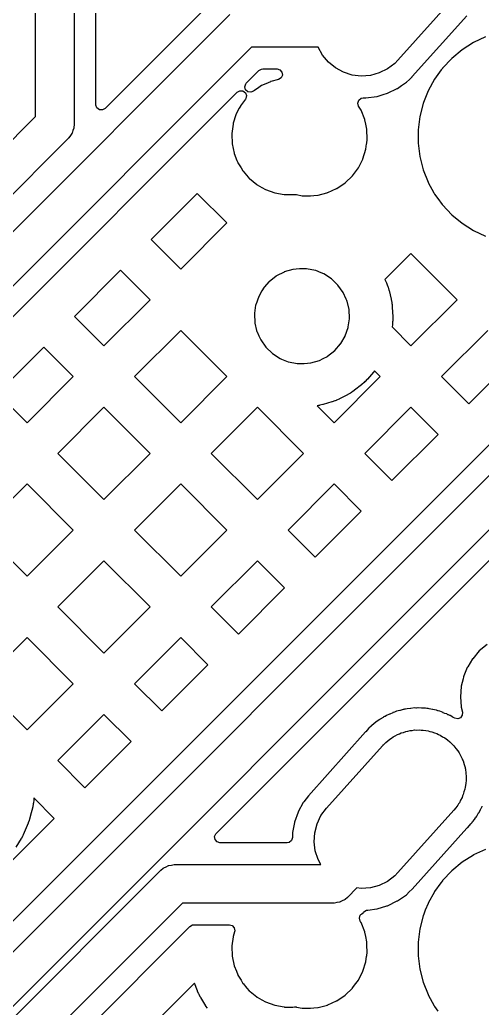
# Model space of a CAD drawing. Extents: x 124.3 to 210.2, y -114.7 to -26.3.
# Drawn here: x 166.68 to 177.5, y -79.89 to -56.77 of the extents above; entities that cross this region are included whole.
import ezdxf

# ---------------------------------------------------------------- set-up
doc = ezdxf.new("R2010")
doc.units = 0
doc.layers.add('BLACK', color=7, linetype='CONTINUOUS')

msp = doc.modelspace()

# ---------------------------------------------------------------- linework, layer by layer
at = {"layer": 'BLACK', "linetype": 'CONTINUOUS'}
for p, q in [((167.05, -59.0336), (167.05, -45.5)), ((167.95, -45.5), (167.95, -59.22)), ((168.458, -58.7548), (168.458, -45.4513)), ((171.187, -56.3305), (168.674, -58.8439)), ((176.837, -56.2513), (175.527, -57.7113)), ((143.187, -85.05), (171.595, -56.6418)), ((157.984, -87.1), (188.442, -56.6418)), ((175.863, -58.0987), (177.138, -56.678)), ((177.292, -57.3028), (177.026, -57.4715)), ((177.296, -57.3011), (177.292, -57.3028)), ((177.573, -57.1704), (177.296, -57.3011)), ((177.296, -57.3011), (177.296, -57.3011)), ((172.099, -57.41), (143.691, -85.8182)), ((188.946, -57.41), (158.488, -87.8682)), ((173.659, -57.41), (172.099, -57.41)), ((173.762, -57.5956), (173.659, -57.41)), ((177.026, -57.4715), (176.784, -57.6722)), ((173.899, -57.7597), (173.762, -57.5956)), ((174.064, -57.8949), (173.899, -57.7597)), ((175.45, -57.7894), (175.279, -57.9182)), ((175.527, -57.7113), (175.45, -57.7894)), ((176.784, -57.6722), (176.568, -57.9018)), ((171.978, -58.2501), (172.273, -57.9554)), ((172.273, -57.9554), (172.335, -57.9214)), ((172.335, -57.9214), (172.362, -57.9185)), ((172.362, -57.9185), (172.699, -57.9185)), ((172.699, -57.9185), (172.767, -57.9385)), ((172.767, -57.9385), (172.813, -57.9922)), ((172.813, -57.9922), (172.823, -58.0624)), ((174.252, -57.9963), (174.064, -57.8949)), ((174.456, -58.0604), (174.252, -57.9963)), ((175.088, -58.0124), (174.881, -58.0686)), ((175.279, -57.9182), (175.088, -58.0124)), ((176.541, -57.939), (176.383, -58.1565)), ((176.566, -57.905), (176.541, -57.939)), ((176.568, -57.9018), (176.566, -57.905)), ((176.566, -57.905), (176.566, -57.905)), ((171.964, -58.2672), (171.978, -58.2501)), ((172.542, -58.2162), (172.434, -58.265)), ((172.547, -58.214), (172.542, -58.2162)), ((172.542, -58.2162), (172.542, -58.2162)), ((172.552, -58.2127), (172.547, -58.214)), ((172.73, -58.1665), (172.552, -58.2127)), ((172.552, -58.2127), (172.552, -58.2127)), ((172.794, -58.127), (172.73, -58.1665)), ((172.823, -58.0624), (172.794, -58.127)), ((174.668, -58.0848), (174.456, -58.0604)), ((174.881, -58.0686), (174.668, -58.0848)), ((175.612, -58.3087), (175.723, -58.2316)), ((175.723, -58.2316), (175.797, -58.1616)), ((175.797, -58.1616), (175.861, -58.1004)), ((175.861, -58.1004), (175.863, -58.0987)), ((175.861, -58.1004), (175.861, -58.1004)), ((176.381, -58.16), (176.233, -58.429)), ((176.383, -58.1565), (176.381, -58.16)), ((176.381, -58.16), (176.381, -58.16)), ((159.353, -70.8759), (171.767, -58.4619)), ((171.767, -58.4619), (171.829, -58.4278)), ((171.829, -58.4278), (171.9, -58.4329)), ((171.9, -58.4329), (171.957, -58.4754)), ((171.942, -58.3345), (171.964, -58.2672)), ((171.959, -58.4033), (171.942, -58.3345)), ((171.957, -58.4754), (171.981, -58.542)), ((172.011, -58.4518), (171.959, -58.4033)), ((172.081, -58.4645), (172.011, -58.4518)), ((172.145, -58.4379), (172.081, -58.4645)), ((172.146, -58.4374), (172.145, -58.4379)), ((172.153, -58.4324), (172.146, -58.4374)), ((172.24, -58.3737), (172.153, -58.4324)), ((172.337, -58.3087), (172.24, -58.3737)), ((172.434, -58.265), (172.337, -58.3087)), ((175.28, -58.4887), (175.512, -58.3776)), ((175.512, -58.3776), (175.517, -58.3737)), ((175.517, -58.3737), (175.612, -58.3087)), ((176.231, -58.4324), (176.169, -58.5899)), ((176.233, -58.429), (176.231, -58.4324)), ((171.957, -58.6262), (171.841, -58.7815)), ((171.966, -58.6113), (171.957, -58.6262)), ((171.981, -58.542), (171.966, -58.6113)), ((174.587, -58.7173), (174.609, -58.6498)), ((174.609, -58.6498), (174.663, -58.6047)), ((174.663, -58.6047), (174.716, -58.5946)), ((174.716, -58.5946), (174.774, -58.596)), ((174.774, -58.596), (174.774, -58.596)), ((174.774, -58.596), (174.779, -58.5962)), ((174.779, -58.5962), (175.033, -58.5621)), ((175.033, -58.5621), (175.038, -58.5607)), ((175.038, -58.5607), (175.178, -58.5192)), ((175.038, -58.5607), (175.038, -58.5607)), ((175.178, -58.5192), (175.28, -58.4887)), ((176.125, -58.7006), (176.115, -58.7252)), ((176.169, -58.5899), (176.125, -58.7006)), ((168.459, -58.7638), (168.458, -58.7548)), ((168.484, -58.8303), (168.459, -58.7638)), ((168.54, -58.8728), (168.484, -58.8303)), ((168.611, -58.8779), (168.54, -58.8728)), ((168.674, -58.8439), (168.611, -58.8779)), ((171.812, -58.8389), (171.737, -58.9871)), ((171.839, -58.7863), (171.812, -58.8389)), ((171.841, -58.7815), (171.839, -58.7863)), ((171.839, -58.7863), (171.839, -58.7863)), ((174.605, -58.7859), (174.587, -58.7173)), ((174.664, -58.8826), (174.605, -58.7859)), ((174.75, -59.101), (174.664, -58.8826)), ((176.115, -58.7252), (176.037, -59.0302)), ((152.434, -73.65), (167.05, -59.0336)), ((171.735, -58.9921), (171.675, -59.1854)), ((171.737, -58.9871), (171.735, -58.9921)), ((171.735, -58.9921), (171.735, -58.9921)), ((174.751, -59.1062), (174.75, -59.101)), ((174.772, -59.2072), (174.751, -59.1062)), ((174.751, -59.1062), (174.751, -59.1062)), ((176.037, -59.0302), (175.998, -59.3426)), ((167.922, -59.3608), (167.904, -59.418)), ((167.942, -59.3043), (167.922, -59.3608)), ((167.944, -59.2904), (167.942, -59.2972)), ((167.942, -59.2972), (167.942, -59.3043)), ((167.95, -59.22), (167.944, -59.2904)), ((171.668, -59.2125), (171.639, -59.4293)), ((171.675, -59.1854), (171.668, -59.2072)), ((171.668, -59.2072), (171.668, -59.2125)), ((174.798, -59.3308), (174.772, -59.2072)), ((174.807, -59.5654), (174.798, -59.3308)), ((175.998, -59.3426), (175.998, -59.6574)), ((167.818, -59.5382), (152.938, -74.4182)), ((167.822, -59.5325), (167.818, -59.5382)), ((167.828, -59.528), (167.822, -59.5325)), ((167.862, -59.4788), (167.828, -59.528)), ((167.898, -59.4306), (167.862, -59.4788)), ((167.9, -59.4238), (167.898, -59.4306)), ((167.904, -59.418), (167.9, -59.4238)), ((171.639, -59.4293), (171.638, -59.4358)), ((171.638, -59.4358), (171.647, -59.6662)), ((174.795, -59.6574), (174.806, -59.5707)), ((174.806, -59.5707), (174.807, -59.5654)), ((174.806, -59.5707), (174.806, -59.5707)), ((171.647, -59.6662), (171.694, -59.8918)), ((174.706, -60.0224), (174.776, -59.7982)), ((174.776, -59.7982), (174.794, -59.6662)), ((174.794, -59.6662), (174.795, -59.6574)), ((175.998, -59.6574), (176.037, -59.9698)), ((171.694, -59.8918), (171.696, -59.8967)), ((171.696, -59.8967), (171.696, -59.8968)), ((171.696, -59.8968), (171.76, -60.0585)), ((171.76, -60.0585), (171.779, -60.1062)), ((174.609, -60.2137), (174.704, -60.0271)), ((174.704, -60.0271), (174.706, -60.0224)), ((174.704, -60.0271), (174.704, -60.0271)), ((176.037, -59.9698), (176.115, -60.2748)), ((171.779, -60.1062), (171.782, -60.1108)), ((171.782, -60.1108), (171.782, -60.1108)), ((171.782, -60.1108), (171.855, -60.2317)), ((171.855, -60.2317), (171.898, -60.3033)), ((171.898, -60.3033), (171.902, -60.3073)), ((171.902, -60.3073), (172.026, -60.4502)), ((174.46, -60.42), (174.6, -60.2317)), ((174.6, -60.2317), (174.609, -60.2137)), ((176.115, -60.2748), (176.231, -60.5676)), ((172.026, -60.4502), (172.049, -60.4774)), ((172.049, -60.4774), (172.054, -60.4808)), ((172.054, -60.4808), (172.224, -60.6202)), ((174.29, -60.5821), (174.46, -60.42)), ((172.224, -60.6202), (172.224, -60.6202)), ((172.224, -60.6202), (172.228, -60.6236)), ((172.228, -60.6236), (172.232, -60.6263)), ((172.232, -60.6263), (172.232, -60.6263)), ((172.232, -60.6263), (172.341, -60.6883)), ((172.341, -60.6883), (172.428, -60.7377)), ((172.428, -60.7377), (172.645, -60.8163)), ((173.886, -60.8075), (174.09, -60.7154)), ((174.09, -60.7154), (174.095, -60.7132)), ((174.09, -60.7154), (174.09, -60.7154)), ((174.095, -60.7132), (174.29, -60.5821)), ((176.231, -60.5676), (176.233, -60.571)), ((176.233, -60.571), (176.233, -60.571)), ((176.233, -60.571), (176.367, -60.8147)), ((170.832, -60.8304), (169.753, -61.9094)), ((171.522, -61.5201), (170.832, -60.8304)), ((172.645, -60.8163), (172.65, -60.8173)), ((172.65, -60.8173), (172.65, -60.8173)), ((172.65, -60.8173), (172.868, -60.8566)), ((172.868, -60.8566), (172.868, -60.8566)), ((172.868, -60.8566), (172.872, -60.8574)), ((172.872, -60.8574), (172.889, -60.8582)), ((172.889, -60.8582), (172.894, -60.8584)), ((172.894, -60.8584), (172.894, -60.8584)), ((172.894, -60.8584), (172.896, -60.8585)), ((172.896, -60.8585), (173.058, -60.8585)), ((173.058, -60.8585), (173.071, -60.8574)), ((173.071, -60.8574), (173.109, -60.8542)), ((173.109, -60.8542), (173.142, -60.8557)), ((173.142, -60.8557), (173.156, -60.8583)), ((173.156, -60.8583), (173.289, -60.8823)), ((173.289, -60.8823), (173.293, -60.8825)), ((173.293, -60.8825), (173.293, -60.8825)), ((173.293, -60.8825), (173.312, -60.8834)), ((173.312, -60.8834), (173.312, -60.8834)), ((173.312, -60.8834), (173.314, -60.8835)), ((173.314, -60.8835), (173.479, -60.8835)), ((173.479, -60.8835), (173.56, -60.8766)), ((173.56, -60.8766), (173.649, -60.8691)), ((173.649, -60.8691), (173.654, -60.8687)), ((173.649, -60.8691), (173.649, -60.8691)), ((173.654, -60.8687), (173.659, -60.8673)), ((173.659, -60.8673), (173.861, -60.8149)), ((173.659, -60.8673), (173.659, -60.8673)), ((173.861, -60.8149), (173.881, -60.8097)), ((173.881, -60.8097), (173.886, -60.8075)), ((173.886, -60.8075), (173.886, -60.8075)), ((176.367, -60.8147), (176.383, -60.8435)), ((176.383, -60.8435), (176.462, -60.952)), ((176.462, -60.952), (176.563, -61.091)), ((183.307, -61.0576), (166.428, -77.9369)), ((176.563, -61.091), (176.568, -61.0982)), ((176.568, -61.0982), (176.784, -61.3278)), ((176.784, -61.3278), (177.026, -61.5285)), ((170.443, -62.5991), (171.522, -61.5201)), ((171.274, -75.8014), (185.555, -61.5201)), ((177.026, -61.5285), (177.292, -61.6972)), ((177.292, -61.6972), (177.296, -61.6989)), ((177.296, -61.6989), (177.296, -61.6989)), ((177.296, -61.6989), (177.573, -61.8296)), ((169.753, -61.9094), (170.443, -62.5991)), ((175.831, -62.2371), (175.223, -62.8452)), ((176.91, -63.3161), (175.831, -62.2371)), ((169.036, -62.6264), (167.957, -63.7055)), ((169.726, -63.3161), (169.036, -62.6264)), ((173.069, -62.6065), (172.866, -62.6661)), ((173.227, -62.5915), (173.069, -62.6065)), ((173.383, -62.5915), (173.227, -62.5915)), ((173.389, -62.5918), (173.383, -62.5915)), ((173.596, -62.6323), (173.389, -62.5918)), ((173.602, -62.6346), (173.596, -62.6323)), ((173.732, -62.6872), (173.602, -62.6346)), ((173.602, -62.6346), (173.602, -62.6346)), ((172.678, -62.7629), (172.512, -62.8936)), ((172.684, -62.7602), (172.678, -62.7629)), ((172.861, -62.6688), (172.684, -62.7602)), ((172.684, -62.7602), (172.684, -62.7602)), ((172.866, -62.6661), (172.861, -62.6688)), ((172.861, -62.6688), (172.861, -62.6688)), ((173.792, -62.7114), (173.732, -62.6872)), ((173.97, -62.8261), (173.792, -62.7114)), ((173.99, -62.8452), (173.97, -62.8261)), ((174.123, -62.9724), (173.99, -62.8452)), ((175.223, -62.8452), (175.256, -62.9178)), ((172.37, -63.0586), (172.341, -63.1093)), ((172.373, -63.0534), (172.37, -63.0585)), ((172.37, -63.0585), (172.37, -63.0586)), ((172.406, -63.0156), (172.373, -63.0534)), ((172.508, -62.8981), (172.406, -63.0156)), ((172.512, -62.8936), (172.508, -62.8981)), ((172.508, -62.8981), (172.508, -62.8981)), ((174.245, -63.1449), (174.123, -62.9724)), ((175.256, -62.9178), (175.258, -62.9233)), ((175.258, -62.9233), (175.285, -62.9906)), ((175.285, -62.9906), (175.287, -62.9962)), ((175.287, -62.9962), (175.295, -63.0188)), ((175.295, -63.0188), (175.297, -63.0246)), ((175.297, -63.0246), (175.317, -63.0941)), ((175.317, -63.0941), (175.319, -63.0999)), ((175.319, -63.0999), (175.368, -63.3055)), ((168.647, -64.3952), (169.726, -63.3161)), ((172.268, -63.2365), (172.198, -63.4363)), ((172.341, -63.1093), (172.268, -63.2365)), ((174.248, -63.1504), (174.245, -63.1449)), ((174.316, -63.2996), (174.248, -63.1504)), ((174.333, -63.3375), (174.316, -63.2996)), ((174.334, -63.3433), (174.333, -63.3375)), ((175.368, -63.3055), (175.369, -63.3114)), ((175.369, -63.3114), (175.383, -63.3826)), ((175.831, -64.3952), (176.91, -63.3161)), ((172.197, -63.4422), (172.17, -63.6312)), ((172.198, -63.4363), (172.197, -63.4422)), ((172.197, -63.4422), (172.197, -63.4422)), ((174.337, -63.3528), (174.334, -63.3433)), ((174.334, -63.3433), (174.334, -63.3433)), ((174.382, -63.5431), (174.337, -63.3528)), ((174.392, -63.7544), (174.382, -63.5431)), ((175.383, -63.3826), (175.384, -63.3885)), ((175.384, -63.3885), (175.387, -63.4122)), ((175.387, -63.4122), (175.388, -63.4181)), ((175.388, -63.4181), (175.395, -63.4902)), ((175.395, -63.4902), (175.395, -63.4962)), ((175.395, -63.4962), (175.405, -63.7075)), ((167.957, -63.7055), (168.647, -64.3952)), ((172.17, -63.6312), (172.168, -63.6456)), ((172.168, -63.6456), (172.178, -63.8569)), ((174.364, -63.9523), (174.391, -63.7603)), ((174.391, -63.7603), (174.392, -63.7544)), ((174.391, -63.7603), (174.391, -63.7603)), ((175.405, -63.7919), (175.404, -63.8158)), ((175.405, -63.7075), (175.405, -63.7135)), ((175.405, -63.7135), (175.405, -63.7859)), ((175.405, -63.7859), (175.405, -63.7919)), ((170.443, -64.0332), (169.364, -65.1122)), ((171.522, -65.1122), (170.443, -64.0332)), ((172.178, -63.8569), (172.179, -63.8627)), ((172.179, -63.8627), (172.179, -63.8627)), ((172.179, -63.8627), (172.22, -64.0332)), ((172.22, -64.0332), (172.227, -64.0625)), ((174.292, -64.1635), (174.362, -63.9637)), ((174.362, -63.9637), (174.364, -63.9523)), ((175.396, -63.8999), (175.388, -63.9523)), ((175.388, -63.9523), (175.831, -64.3952)), ((175.403, -63.8218), (175.396, -63.8939)), ((175.396, -63.8939), (175.396, -63.8999)), ((175.404, -63.8158), (175.403, -63.8218)), ((177.627, -64.0332), (176.548, -65.1122)), ((172.227, -64.0625), (172.23, -64.068)), ((172.23, -64.068), (172.23, -64.068)), ((172.23, -64.068), (172.273, -64.1635)), ((172.273, -64.1635), (172.315, -64.2551)), ((172.315, -64.2551), (172.437, -64.4276)), ((174.19, -64.3414), (174.289, -64.1687)), ((174.289, -64.1687), (174.292, -64.1635)), ((167.24, -64.4225), (166.161, -65.5015)), ((167.93, -65.1122), (167.24, -64.4225)), ((172.437, -64.4276), (172.59, -64.5739)), ((174.052, -64.5019), (174.183, -64.3512)), ((174.183, -64.3512), (174.187, -64.3466)), ((174.187, -64.3466), (174.19, -64.3415)), ((174.19, -64.3415), (174.19, -64.3414)), ((172.59, -64.5739), (172.768, -64.6886)), ((172.768, -64.6886), (172.801, -64.7021)), ((172.801, -64.7021), (172.958, -64.7654)), ((173.694, -64.7339), (173.777, -64.6909)), ((173.777, -64.6909), (173.876, -64.6398)), ((173.876, -64.6398), (173.882, -64.6371)), ((173.876, -64.6398), (173.876, -64.6398)), ((173.882, -64.6371), (174.048, -64.5064)), ((174.048, -64.5064), (174.052, -64.5019)), ((174.052, -64.5019), (174.052, -64.5019)), ((177.183, -65.7473), (178.262, -64.6683)), ((172.958, -64.7654), (172.958, -64.7654)), ((172.958, -64.7654), (172.964, -64.7677)), ((172.964, -64.7677), (173.171, -64.8082)), ((173.171, -64.8082), (173.177, -64.8085)), ((173.177, -64.8085), (173.333, -64.8085)), ((173.333, -64.8085), (173.491, -64.7935)), ((173.491, -64.7935), (173.694, -64.7339)), ((166.851, -66.1912), (167.93, -65.1122)), ((169.364, -65.1122), (170.443, -66.1912)), ((170.443, -66.1912), (171.522, -65.1122)), ((174.035, -66.1912), (175.114, -65.1122)), ((174.81, -65.1754), (174.76, -65.2278)), ((174.814, -65.171), (174.81, -65.1754)), ((174.952, -65.0112), (174.814, -65.171)), ((174.956, -65.0066), (174.952, -65.0112)), ((174.979, -64.9774), (174.956, -65.0066)), ((175.114, -65.1122), (174.979, -64.9774)), ((176.548, -65.1122), (177.183, -65.7473)), ((174.674, -65.3038), (174.508, -65.4345)), ((174.679, -65.3), (174.674, -65.3038)), ((174.734, -65.2526), (174.679, -65.3)), ((174.738, -65.2485), (174.734, -65.2526)), ((174.755, -65.232), (174.738, -65.2485)), ((174.76, -65.2278), (174.755, -65.232)), ((166.161, -65.5015), (166.851, -66.1912)), ((174.152, -65.638), (174.087, -65.6681)), ((174.158, -65.6354), (174.152, -65.638)), ((174.346, -65.5385), (174.158, -65.6354)), ((174.351, -65.5357), (174.346, -65.5385)), ((174.414, -65.4995), (174.351, -65.5357)), ((174.419, -65.4963), (174.414, -65.4995)), ((174.439, -65.4834), (174.419, -65.4963)), ((174.444, -65.4801), (174.439, -65.4834)), ((174.503, -65.4381), (174.444, -65.4801)), ((174.508, -65.4345), (174.503, -65.4381)), ((168.647, -65.8292), (167.568, -66.9083)), ((169.726, -66.9083), (168.647, -65.8292)), ((172.239, -65.8292), (171.16, -66.9083)), ((173.318, -66.9083), (172.239, -65.8292)), ((173.665, -65.7919), (173.639, -65.7955)), ((173.639, -65.7955), (174.035, -66.1912)), ((173.67, -65.7909), (173.665, -65.7919)), ((173.694, -65.7863), (173.67, -65.7909)), ((173.7, -65.7851), (173.694, -65.7863)), ((173.77, -65.768), (173.7, -65.7851)), ((173.776, -65.7664), (173.77, -65.768)), ((173.979, -65.7069), (173.776, -65.7664)), ((173.985, -65.7051), (173.979, -65.7069)), ((174.053, -65.6814), (173.985, -65.7051)), ((174.059, -65.6793), (174.053, -65.6814)), ((174.081, -65.6704), (174.059, -65.6793)), ((174.087, -65.6681), (174.081, -65.6704)), ((175.831, -65.8292), (174.752, -66.9083)), ((176.466, -66.4643), (175.831, -65.8292)), ((175.387, -67.5434), (176.466, -66.4643)), ((167.568, -66.9083), (168.647, -67.9873)), ((168.647, -67.9873), (169.726, -66.9083)), ((171.16, -66.9083), (172.239, -67.9873)), ((172.239, -67.9873), (173.318, -66.9083)), ((174.752, -66.9083), (175.387, -67.5434)), ((166.851, -67.6253), (165.772, -68.7043)), ((167.93, -68.7043), (166.851, -67.6253)), ((170.443, -67.6253), (169.364, -68.7043)), ((171.522, -68.7043), (170.443, -67.6253)), ((174.035, -67.6253), (172.956, -68.7043)), ((174.67, -68.2604), (174.035, -67.6253)), ((173.591, -69.3394), (174.67, -68.2604)), ((165.772, -68.7043), (166.851, -69.7833)), ((166.851, -69.7833), (167.93, -68.7043)), ((169.364, -68.7043), (170.443, -69.7833)), ((170.443, -69.7833), (171.522, -68.7043)), ((172.956, -68.7043), (173.591, -69.3394)), ((168.647, -69.4213), (167.568, -70.5004)), ((169.726, -70.5004), (168.647, -69.4213)), ((172.239, -69.4213), (171.16, -70.5004)), ((172.874, -70.0564), (172.239, -69.4213)), ((171.795, -71.1355), (172.874, -70.0564)), ((167.568, -70.5004), (168.647, -71.5794)), ((168.647, -71.5794), (169.726, -70.5004)), ((171.16, -70.5004), (171.795, -71.1355)), ((166.851, -71.2174), (165.772, -72.2964)), ((167.93, -72.2964), (166.851, -71.2174)), ((170.443, -71.2174), (169.364, -72.2964)), ((171.078, -71.8525), (170.443, -71.2174)), ((177.611, -71.3758), (177.43, -71.53)), ((177.43, -71.53), (177.276, -71.7106)), ((169.999, -72.9315), (171.078, -71.8525)), ((177.273, -71.7148), (177.161, -71.8982)), ((177.276, -71.7106), (177.273, -71.7148)), ((177.273, -71.7148), (177.273, -71.7148)), ((177.071, -72.1086), (177.061, -72.1324)), ((177.15, -71.9176), (177.071, -72.1086)), ((177.152, -71.913), (177.15, -71.9176)), ((177.15, -71.9176), (177.15, -71.9176)), ((177.161, -71.8982), (177.152, -71.913)), ((165.772, -72.2964), (166.851, -73.3755)), ((166.851, -73.3755), (167.93, -72.2964)), ((169.364, -72.2964), (169.999, -72.9315)), ((177.007, -72.3559), (177.005, -72.3633)), ((177.049, -72.1809), (177.007, -72.3559)), ((177.061, -72.1324), (177.049, -72.1809)), ((177.005, -72.3633), (176.987, -72.6)), ((176.987, -72.6), (177.005, -72.8367)), ((168.647, -73.0134), (167.568, -74.0925)), ((169.282, -73.6485), (168.647, -73.0134)), ((175.256, -73.04), (175.224, -73.0598)), ((175.261, -73.0381), (175.256, -73.04)), ((175.331, -73.0091), (175.261, -73.0381)), ((175.261, -73.0381), (175.261, -73.0381)), ((175.337, -73.0064), (175.331, -73.0091)), ((175.406, -72.9734), (175.337, -73.0064)), ((175.41, -72.9713), (175.406, -72.9734)), ((175.447, -72.9604), (175.41, -72.9713)), ((175.459, -72.9561), (175.447, -72.9604)), ((175.494, -72.9416), (175.459, -72.9561)), ((175.572, -72.9228), (175.494, -72.9416)), ((175.579, -72.921), (175.572, -72.9228)), ((175.627, -72.9066), (175.579, -72.921)), ((175.652, -72.8993), (175.627, -72.9066)), ((175.657, -72.8978), (175.652, -72.8993)), ((175.652, -72.8993), (175.652, -72.8993)), ((175.661, -72.8972), (175.657, -72.8978)), ((175.68, -72.8947), (175.661, -72.8972)), ((175.661, -72.8972), (175.661, -72.8972)), ((175.694, -72.8928), (175.68, -72.8947)), ((175.707, -72.8904), (175.694, -72.8928)), ((175.744, -72.8816), (175.707, -72.8904)), ((175.824, -72.8753), (175.744, -72.8816)), ((175.831, -72.8746), (175.824, -72.8753)), ((175.911, -72.8638), (175.831, -72.8746)), ((175.916, -72.864), (175.911, -72.8638)), ((175.949, -72.8648), (175.916, -72.864)), ((175.916, -72.864), (175.916, -72.864)), ((175.962, -72.8644), (175.949, -72.8648)), ((175.995, -72.8618), (175.962, -72.8644)), ((176, -72.8614), (175.995, -72.8618)), ((175.995, -72.8618), (175.995, -72.8618)), ((176.081, -72.8678), (176, -72.8614)), ((176.087, -72.8681), (176.081, -72.8678)), ((176.168, -72.8701), (176.087, -72.8681)), ((176.173, -72.871), (176.168, -72.8701)), ((176.206, -72.877), (176.173, -72.871)), ((176.173, -72.871), (176.173, -72.871)), ((176.219, -72.8787), (176.206, -72.877)), ((176.231, -72.8796), (176.219, -72.8787)), ((176.256, -72.8816), (176.231, -72.8796)), ((176.261, -72.8828), (176.256, -72.8816)), ((176.335, -72.9005), (176.261, -72.8828)), ((176.261, -72.8828), (176.261, -72.8828)), ((176.342, -72.9019), (176.335, -72.9005)), ((176.421, -72.9165), (176.342, -72.9019)), ((176.426, -72.9182), (176.421, -72.9165)), ((176.457, -72.9291), (176.426, -72.9182)), ((176.426, -72.9182), (176.426, -72.9182)), ((176.47, -72.9328), (176.457, -72.9291)), ((176.47, -72.933), (176.47, -72.9328)), ((176.506, -72.9416), (176.47, -72.933)), ((176.581, -72.9726), (176.506, -72.9416)), ((176.587, -72.975), (176.581, -72.9726)), ((176.627, -72.9888), (176.587, -72.975)), ((176.659, -73.0003), (176.627, -72.9888)), ((176.664, -73.0019), (176.659, -73.0003)), ((176.659, -73.0003), (176.659, -73.0003)), ((176.668, -73.0043), (176.664, -73.0019)), ((176.697, -73.02), (176.668, -73.0043)), ((176.668, -73.0043), (176.668, -73.0043)), ((176.709, -73.0255), (176.697, -73.02)), ((176.739, -73.0381), (176.709, -73.0255)), ((176.744, -73.04), (176.739, -73.0381)), ((176.739, -73.0381), (176.739, -73.0381)), ((176.748, -73.0426), (176.744, -73.04)), ((176.813, -73.0823), (176.748, -73.0426)), ((176.748, -73.0426), (176.748, -73.0426)), ((177.033, -73.0352), (176.991, -73.093)), ((177.005, -72.8367), (177.007, -72.8415)), ((177.007, -72.8415), (177.007, -72.8415)), ((177.007, -72.8415), (177.036, -72.9643)), ((177.036, -72.9643), (177.033, -73.0352)), ((174.967, -73.2284), (174.908, -73.2844)), ((174.998, -73.2068), (174.967, -73.2284)), ((175.008, -73.1989), (174.998, -73.2068)), ((175.037, -73.1744), (175.008, -73.1989)), ((175.041, -73.1718), (175.037, -73.1744)), ((175.106, -73.1322), (175.041, -73.1718)), ((175.041, -73.1718), (175.041, -73.1718)), ((175.111, -73.1285), (175.106, -73.1322)), ((175.178, -73.0824), (175.111, -73.1285)), ((175.183, -73.0803), (175.178, -73.0824)), ((175.213, -73.066), (175.183, -73.0803)), ((175.183, -73.0803), (175.183, -73.0803)), ((175.224, -73.0598), (175.213, -73.066)), ((176.819, -73.0857), (176.813, -73.0823)), ((176.854, -73.1046), (176.819, -73.0857)), ((176.925, -73.1192), (176.854, -73.1046)), ((176.991, -73.093), (176.925, -73.1192)), ((174.77, -73.4247), (173.433, -74.915)), ((174.772, -73.4224), (174.77, -73.4247)), ((174.838, -73.3451), (174.772, -73.4224)), ((174.841, -73.3414), (174.838, -73.3451)), ((174.838, -73.3451), (174.838, -73.3451)), ((174.845, -73.3382), (174.841, -73.3414)), ((174.903, -73.2889), (174.845, -73.3382)), ((174.845, -73.3382), (174.845, -73.3382)), ((174.908, -73.2844), (174.903, -73.2889)), ((175.462, -73.5165), (175.516, -73.4846)), ((175.516, -73.4846), (175.561, -73.4678)), ((175.561, -73.4678), (175.602, -73.4476)), ((175.602, -73.4476), (175.654, -73.4334)), ((175.654, -73.4334), (175.709, -73.4133)), ((175.709, -73.4133), (175.761, -73.4044)), ((175.761, -73.4044), (175.809, -73.3914)), ((175.809, -73.3914), (175.859, -73.3876)), ((175.859, -73.3876), (175.912, -73.3785)), ((175.912, -73.3785), (175.969, -73.3792)), ((175.969, -73.3792), (176.022, -73.3752)), ((176.022, -73.3752), (176.068, -73.3805)), ((176.068, -73.3805), (176.118, -73.3812)), ((176.118, -73.3812), (176.178, -73.3931)), ((176.178, -73.3931), (176.234, -73.3996)), ((176.234, -73.3996), (176.275, -73.4124)), ((176.275, -73.4124), (176.32, -73.4213)), ((176.32, -73.4213), (176.381, -73.4457)), ((176.381, -73.4457), (176.438, -73.4637)), ((176.438, -73.4637), (176.472, -73.4822)), ((176.472, -73.4822), (176.511, -73.4976)), ((176.511, -73.4976), (176.57, -73.535)), ((168.203, -74.7276), (169.282, -73.6485)), ((175.163, -73.7487), (175.178, -73.7332)), ((175.178, -73.7332), (175.184, -73.7256)), ((175.184, -73.7256), (175.195, -73.7155)), ((175.195, -73.7155), (175.24, -73.6706)), ((175.24, -73.6706), (175.289, -73.6338)), ((175.289, -73.6338), (175.339, -73.5899)), ((175.339, -73.5899), (175.377, -73.5671)), ((175.377, -73.5671), (175.411, -73.5418)), ((175.411, -73.5418), (175.462, -73.5165)), ((176.57, -73.535), (176.626, -73.5651)), ((176.626, -73.5651), (176.653, -73.5875)), ((176.653, -73.5875), (176.685, -73.6075)), ((176.685, -73.6075), (176.74, -73.6582)), ((176.74, -73.6582), (176.791, -73.7003)), ((176.791, -73.7003), (176.812, -73.7246)), ((176.812, -73.7246), (176.836, -73.7472)), ((173.853, -75.2087), (175.163, -73.7487)), ((176.836, -73.7472), (176.884, -73.8109)), ((176.884, -73.8109), (176.928, -73.8644)), ((176.928, -73.8644), (176.942, -73.8887)), ((176.942, -73.8887), (176.959, -73.9122)), ((176.959, -73.9122), (176.997, -73.9879)), ((167.568, -74.0925), (168.203, -74.7276)), ((176.997, -73.9879), (177.032, -74.0514)), ((177.032, -74.0514), (177.039, -74.0742)), ((177.039, -74.0742), (177.05, -74.0968)), ((177.05, -74.0968), (177.075, -74.1832)), ((177.075, -74.1832), (177.098, -74.2546)), ((177.098, -74.2546), (177.1, -74.2746)), ((177.1, -74.2746), (177.106, -74.295)), ((177.106, -74.295), (177.115, -74.3903)), ((177.115, -74.3903), (177.124, -74.4666)), ((177.114, -74.6219), (177.111, -74.6799)), ((177.123, -74.5589), (177.114, -74.6219)), ((177.124, -74.4666), (177.123, -74.4829)), ((177.123, -74.4829), (177.125, -74.5)), ((177.125, -74.5), (177.123, -74.5589)), ((177.056, -74.8866), (177.04, -74.9201)), ((177.072, -74.8271), (177.056, -74.8866)), ((177.094, -74.7626), (177.072, -74.8271)), ((177.1, -74.7194), (177.094, -74.7626)), ((177.111, -74.6799), (177.1, -74.7194)), ((166.993, -75.1099), (166.982, -75.1686)), ((166.994, -75.105), (166.993, -75.1099)), ((166.997, -75.0855), (166.994, -75.105)), ((166.998, -75.0806), (166.997, -75.0855)), ((167.005, -75.0212), (166.998, -75.0806)), ((167.009, -74.9679), (167.005, -75.0163)), ((167.005, -75.0163), (167.005, -75.0212)), ((167.486, -75.4446), (167.009, -74.9679)), ((173.31, -75.0771), (173.192, -75.2962)), ((173.312, -75.0743), (173.31, -75.0771)), ((173.314, -75.07), (173.312, -75.0743)), ((173.324, -75.0572), (173.314, -75.07)), ((173.43, -74.9188), (173.324, -75.0572)), ((173.431, -74.9169), (173.43, -74.9188)), ((173.43, -74.9188), (173.43, -74.9188)), ((173.433, -74.915), (173.431, -74.9169)), ((173.433, -74.915), (173.433, -74.915)), ((176.944, -75.1063), (176.927, -75.1372)), ((176.964, -75.0794), (176.944, -75.1063)), ((176.992, -75.0209), (176.964, -75.0794)), ((177.028, -74.9576), (176.992, -75.0209)), ((177.04, -74.9201), (177.028, -74.9576)), ((166.981, -75.1734), (166.925, -75.4043)), ((166.982, -75.1686), (166.981, -75.1734)), ((173.19, -75.3008), (173.108, -75.534)), ((173.192, -75.2962), (173.19, -75.3008)), ((173.19, -75.3008), (173.19, -75.3008)), ((173.726, -75.3806), (173.853, -75.2087)), ((176.837, -75.2513), (175.527, -76.7113)), ((176.878, -75.1966), (176.837, -75.2513)), ((176.927, -75.1372), (176.878, -75.1966)), ((177.376, -75.39), (177.397, -75.3501)), ((177.397, -75.3501), (177.414, -75.319)), ((177.414, -75.319), (177.418, -75.3131)), ((177.418, -75.3131), (177.457, -75.2481)), ((177.457, -75.2481), (177.46, -75.2439)), ((177.46, -75.2439), (177.462, -75.2393)), ((177.462, -75.2393), (177.475, -75.2088)), ((177.462, -75.2393), (177.462, -75.2393)), ((177.475, -75.2088), (177.48, -75.1971)), ((177.48, -75.1971), (177.496, -75.1682)), ((177.496, -75.1682), (177.498, -75.1638)), ((177.496, -75.1682), (177.496, -75.1682)), ((177.498, -75.1638), (177.5, -75.1592)), ((166.407, -76.5236), (167.486, -75.4446)), ((166.876, -75.5556), (166.785, -75.775)), ((166.878, -75.551), (166.876, -75.5556)), ((166.898, -75.4949), (166.878, -75.551)), ((166.9, -75.4902), (166.898, -75.4949)), ((166.906, -75.4714), (166.9, -75.4902)), ((166.908, -75.4667), (166.906, -75.4714)), ((166.924, -75.4091), (166.908, -75.4667)), ((166.925, -75.4043), (166.924, -75.4091)), ((173.107, -75.5387), (173.077, -75.6974)), ((173.108, -75.534), (173.107, -75.5387)), ((173.108, -75.534), (173.108, -75.534)), ((173.579, -75.7801), (173.634, -75.5734)), ((173.634, -75.5734), (173.726, -75.3806)), ((177.162, -75.6549), (177.229, -75.5768)), ((177.229, -75.5768), (177.231, -75.5745)), ((177.231, -75.5745), (177.247, -75.5556)), ((177.247, -75.5556), (177.259, -75.5431)), ((177.259, -75.5431), (177.262, -75.5393)), ((177.262, -75.5393), (177.269, -75.5301)), ((177.269, -75.5301), (177.273, -75.5249)), ((177.273, -75.5249), (177.326, -75.4631)), ((177.326, -75.4631), (177.328, -75.4589)), ((177.328, -75.4589), (177.345, -75.4307)), ((177.328, -75.4589), (177.328, -75.4589)), ((177.345, -75.4307), (177.353, -75.42)), ((177.353, -75.42), (177.373, -75.394)), ((177.373, -75.3939), (177.376, -75.39)), ((177.373, -75.394), (177.373, -75.3939)), ((166.783, -75.7795), (166.758, -75.8339)), ((166.785, -75.775), (166.783, -75.7795)), ((171.238, -75.8726), (171.268, -75.808)), ((171.268, -75.808), (171.274, -75.8014)), ((173.06, -75.7965), (173.058, -75.8936)), ((173.063, -75.775), (173.06, -75.7916)), ((173.06, -75.7916), (173.06, -75.7965)), ((173.077, -75.6974), (173.063, -75.775)), ((173.565, -75.9934), (173.579, -75.7801)), ((175.863, -77.0987), (177.138, -75.678)), ((177.138, -75.678), (177.15, -75.6663)), ((177.15, -75.6663), (177.155, -75.6618)), ((177.155, -75.6618), (177.159, -75.6586)), ((177.155, -75.6618), (177.155, -75.6618)), ((177.159, -75.6586), (177.162, -75.6549)), ((177.162, -75.6549), (177.162, -75.6549)), ((166.713, -75.9168), (166.589, -76.1192)), ((166.715, -75.9125), (166.713, -75.9168)), ((166.745, -75.8603), (166.715, -75.9125)), ((166.747, -75.8559), (166.745, -75.8603)), ((166.756, -75.8383), (166.747, -75.8559)), ((166.758, -75.8339), (166.756, -75.8383)), ((171.249, -75.9428), (171.238, -75.8726)), ((171.295, -75.9965), (171.249, -75.9428)), ((171.363, -76.0165), (171.295, -75.9965)), ((172.932, -76.0165), (171.363, -76.0165)), ((172.981, -76.0064), (172.932, -76.0165)), ((173.036, -75.9612), (172.981, -76.0064)), ((173.058, -75.8936), (173.036, -75.9612)), ((173.592, -76.2054), (173.565, -75.9934)), ((173.658, -76.4086), (173.592, -76.2054)), ((177.573, -76.1704), (177.296, -76.3011)), ((173.723, -76.525), (173.658, -76.4086)), ((177.026, -76.4715), (176.784, -76.6722)), ((177.292, -76.3028), (177.026, -76.4715)), ((177.296, -76.3011), (177.292, -76.3028)), ((177.296, -76.3011), (177.296, -76.3011)), ((158.239, -88.4), (169.982, -76.6568)), ((169.982, -76.6568), (170.036, -76.6109)), ((170.036, -76.6109), (170.042, -76.6077)), ((170.042, -76.6077), (170.048, -76.6028)), ((170.048, -76.6028), (170.102, -76.5769)), ((170.102, -76.5769), (170.155, -76.5493)), ((170.155, -76.5493), (170.162, -76.548)), ((170.162, -76.548), (170.168, -76.5449)), ((170.168, -76.5449), (170.228, -76.536)), ((170.228, -76.536), (170.287, -76.5252)), ((170.287, -76.5252), (170.294, -76.5261)), ((170.294, -76.5261), (170.301, -76.525)), ((170.301, -76.525), (173.723, -76.525)), ((175.527, -76.7113), (175.45, -76.7894)), ((176.784, -76.6722), (176.568, -76.9018)), ((175.279, -76.9182), (175.088, -77.0124)), ((175.45, -76.7894), (175.279, -76.9182)), ((176.529, -76.9554), (176.383, -77.1565)), ((176.566, -76.905), (176.529, -76.9554)), ((176.568, -76.9018), (176.566, -76.905)), ((176.566, -76.905), (176.566, -76.905)), ((174.564, -77.0728), (174.343, -77.2932)), ((174.668, -77.0848), (174.564, -77.0728)), ((174.881, -77.0686), (174.668, -77.0848)), ((175.088, -77.0124), (174.881, -77.0686)), ((175.723, -77.2316), (175.792, -77.1665)), ((175.792, -77.1665), (175.861, -77.1004)), ((175.861, -77.1004), (175.863, -77.0987)), ((175.861, -77.1004), (175.861, -77.1004)), ((176.381, -77.16), (176.233, -77.429)), ((176.383, -77.1565), (176.381, -77.16)), ((176.381, -77.16), (176.381, -77.16)), ((170.487, -77.425), (158.744, -89.1682)), ((174.025, -77.425), (170.487, -77.425)), ((174.032, -77.4239), (174.025, -77.425)), ((174.039, -77.4248), (174.032, -77.4239)), ((174.098, -77.414), (174.039, -77.4248)), ((174.157, -77.4051), (174.098, -77.414)), ((174.164, -77.402), (174.157, -77.4051)), ((174.171, -77.4007), (174.164, -77.402)), ((174.224, -77.3731), (174.171, -77.4007)), ((174.278, -77.3472), (174.224, -77.3731)), ((174.283, -77.3423), (174.278, -77.3472)), ((174.29, -77.3391), (174.283, -77.3423)), ((174.343, -77.2932), (174.29, -77.3391)), ((175.28, -77.4887), (175.512, -77.3776)), ((175.512, -77.3776), (175.517, -77.3737)), ((175.517, -77.3737), (175.612, -77.3087)), ((175.612, -77.3087), (175.723, -77.2316)), ((176.231, -77.4324), (176.167, -77.5955)), ((176.233, -77.429), (176.231, -77.4324)), ((174.68, -77.6757), (174.718, -77.6436)), ((174.718, -77.6436), (174.723, -77.6394)), ((174.718, -77.6436), (174.718, -77.6436)), ((174.723, -77.6394), (174.727, -77.6344)), ((174.727, -77.6344), (174.73, -77.6307)), ((174.73, -77.6307), (174.792, -77.5951)), ((174.792, -77.5951), (174.805, -77.5927)), ((174.805, -77.5927), (174.826, -77.5899)), ((174.826, -77.5899), (175.033, -77.5621)), ((175.033, -77.5621), (175.038, -77.5607)), ((175.038, -77.5607), (175.27, -77.4915)), ((175.038, -77.5607), (175.038, -77.5607)), ((175.27, -77.4915), (175.28, -77.4887)), ((176.167, -77.5955), (176.132, -77.6823)), ((174.625, -77.7798), (174.646, -77.7122)), ((174.643, -77.8484), (174.625, -77.7798)), ((174.661, -77.8781), (174.643, -77.8484)), ((174.646, -77.7122), (174.662, -77.694)), ((174.664, -77.8826), (174.661, -77.8781)), ((174.661, -77.8781), (174.661, -77.8781)), ((174.662, -77.694), (174.673, -77.6823)), ((174.75, -78.101), (174.664, -77.8826)), ((174.673, -77.6823), (174.68, -77.6757)), ((176.115, -77.7252), (176.037, -78.0302)), ((176.132, -77.6823), (176.115, -77.7252)), ((159.152, -89.4795), (170.661, -77.9704)), ((170.661, -77.9704), (170.723, -77.9364)), ((170.723, -77.9364), (170.75, -77.9335)), ((170.75, -77.9335), (171.582, -77.9335)), ((171.582, -77.9335), (171.65, -77.9535)), ((171.65, -77.9535), (171.697, -78.0072)), ((171.703, -78.0969), (171.668, -78.2072)), ((171.697, -78.0072), (171.707, -78.0774)), ((171.707, -78.0774), (171.703, -78.0969)), ((174.751, -78.1062), (174.75, -78.101)), ((174.772, -78.2072), (174.751, -78.1062)), ((174.751, -78.1062), (174.751, -78.1062)), ((176.037, -78.0302), (175.998, -78.3426)), ((171.668, -78.2125), (171.639, -78.4293)), ((171.668, -78.2072), (171.668, -78.2125)), ((174.798, -78.3308), (174.772, -78.2072)), ((174.802, -78.4358), (174.798, -78.3308)), ((175.998, -78.3426), (175.998, -78.6574)), ((171.639, -78.4293), (171.638, -78.4358)), ((171.638, -78.4358), (171.647, -78.6662)), ((174.795, -78.6574), (174.806, -78.5707)), ((174.806, -78.5487), (174.802, -78.4358)), ((174.807, -78.5654), (174.806, -78.5487)), ((174.806, -78.5707), (174.807, -78.5654)), ((174.806, -78.5707), (174.806, -78.5707)), ((171.647, -78.6662), (171.694, -78.8918)), ((174.706, -79.0224), (174.776, -78.7982)), ((174.776, -78.7982), (174.794, -78.6662)), ((174.794, -78.6662), (174.795, -78.6574)), ((175.998, -78.6574), (176.037, -78.9698)), ((171.694, -78.8918), (171.696, -78.8967)), ((171.696, -78.8967), (171.696, -78.8968)), ((171.696, -78.8968), (171.746, -79.0224)), ((171.746, -79.0224), (171.779, -79.1062)), ((174.604, -79.2234), (174.704, -79.0271)), ((174.704, -79.0271), (174.706, -79.0224)), ((174.704, -79.0271), (174.704, -79.0271)), ((176.037, -78.9698), (176.115, -79.2748)), ((171.779, -79.1062), (171.782, -79.1108)), ((171.782, -79.1108), (171.782, -79.1108)), ((171.782, -79.1108), (171.855, -79.2317)), ((171.855, -79.2317), (171.898, -79.3033)), ((174.544, -79.3077), (174.6, -79.2317)), ((174.6, -79.2317), (174.604, -79.2234)), ((176.115, -79.2748), (176.231, -79.5676)), ((170.765, -79.3001), (169.974, -80.091)), ((170.836, -79.4787), (170.765, -79.3001)), ((170.838, -79.4836), (170.836, -79.4787)), ((170.864, -79.5425), (170.838, -79.4836)), ((171.898, -79.3033), (171.902, -79.3073)), ((171.902, -79.3073), (171.993, -79.4127)), ((171.993, -79.4127), (172.049, -79.4774)), ((172.049, -79.4774), (172.066, -79.4914)), ((172.066, -79.4914), (172.224, -79.6202)), ((174.29, -79.5821), (174.46, -79.42)), ((174.46, -79.42), (174.467, -79.4107)), ((174.467, -79.4107), (174.544, -79.3077)), ((170.866, -79.5473), (170.864, -79.5425)), ((170.876, -79.5664), (170.866, -79.5473)), ((170.878, -79.5711), (170.876, -79.5664)), ((170.909, -79.6276), (170.878, -79.5711)), ((170.912, -79.6323), (170.909, -79.6276)), ((171.031, -79.8294), (170.912, -79.6323)), ((172.224, -79.6202), (172.224, -79.6202)), ((172.224, -79.6202), (172.228, -79.6236)), ((172.228, -79.6236), (172.232, -79.6263)), ((172.232, -79.6263), (172.232, -79.6263)), ((172.232, -79.6263), (172.341, -79.6883)), ((172.341, -79.6883), (172.428, -79.7377)), ((172.428, -79.7377), (172.645, -79.8163)), ((173.886, -79.8075), (174.09, -79.7154)), ((174.09, -79.7154), (174.095, -79.7132)), ((174.09, -79.7154), (174.09, -79.7154)), ((174.095, -79.7132), (174.29, -79.5821)), ((176.231, -79.5676), (176.233, -79.571)), ((176.233, -79.571), (176.233, -79.571)), ((176.233, -79.571), (176.375, -79.8294)), ((171.034, -79.8339), (171.031, -79.8294)), ((171.07, -79.8875), (171.034, -79.8339)), ((172.645, -79.8163), (172.65, -79.8173)), ((172.65, -79.8173), (172.65, -79.8173)), ((172.65, -79.8173), (172.868, -79.8566)), ((172.868, -79.8566), (172.868, -79.8566)), ((172.868, -79.8566), (172.872, -79.8574)), ((172.872, -79.8574), (172.889, -79.8582)), ((172.889, -79.8582), (172.894, -79.8584)), ((172.894, -79.8584), (172.894, -79.8584)), ((172.894, -79.8584), (172.896, -79.8585)), ((172.896, -79.8585), (173.058, -79.8585)), ((173.058, -79.8585), (173.071, -79.8574)), ((173.071, -79.8574), (173.109, -79.8542)), ((173.109, -79.8542), (173.142, -79.8557)), ((173.142, -79.8557), (173.156, -79.8583)), ((173.156, -79.8583), (173.289, -79.8823)), ((173.289, -79.8823), (173.293, -79.8825)), ((173.293, -79.8825), (173.293, -79.8825)), ((173.293, -79.8825), (173.312, -79.8834)), ((173.312, -79.8834), (173.312, -79.8834)), ((173.312, -79.8834), (173.314, -79.8835)), ((173.314, -79.8835), (173.479, -79.8835)), ((173.479, -79.8835), (173.56, -79.8766)), ((173.56, -79.8766), (173.649, -79.8691)), ((173.649, -79.8691), (173.654, -79.8687)), ((173.649, -79.8691), (173.649, -79.8691)), ((173.654, -79.8687), (173.659, -79.8673)), ((173.659, -79.8673), (173.876, -79.811)), ((173.659, -79.8673), (173.659, -79.8673)), ((173.876, -79.811), (173.881, -79.8097)), ((173.876, -79.811), (173.876, -79.811)), ((173.881, -79.8097), (173.886, -79.8075)), ((173.886, -79.8075), (173.886, -79.8075)), ((176.375, -79.8294), (176.383, -79.8435)), ((176.383, -79.8435), (176.463, -79.9541))]:
    msp.add_line(p, q, dxfattribs=at)

doc.saveas('drawing.dxf')
